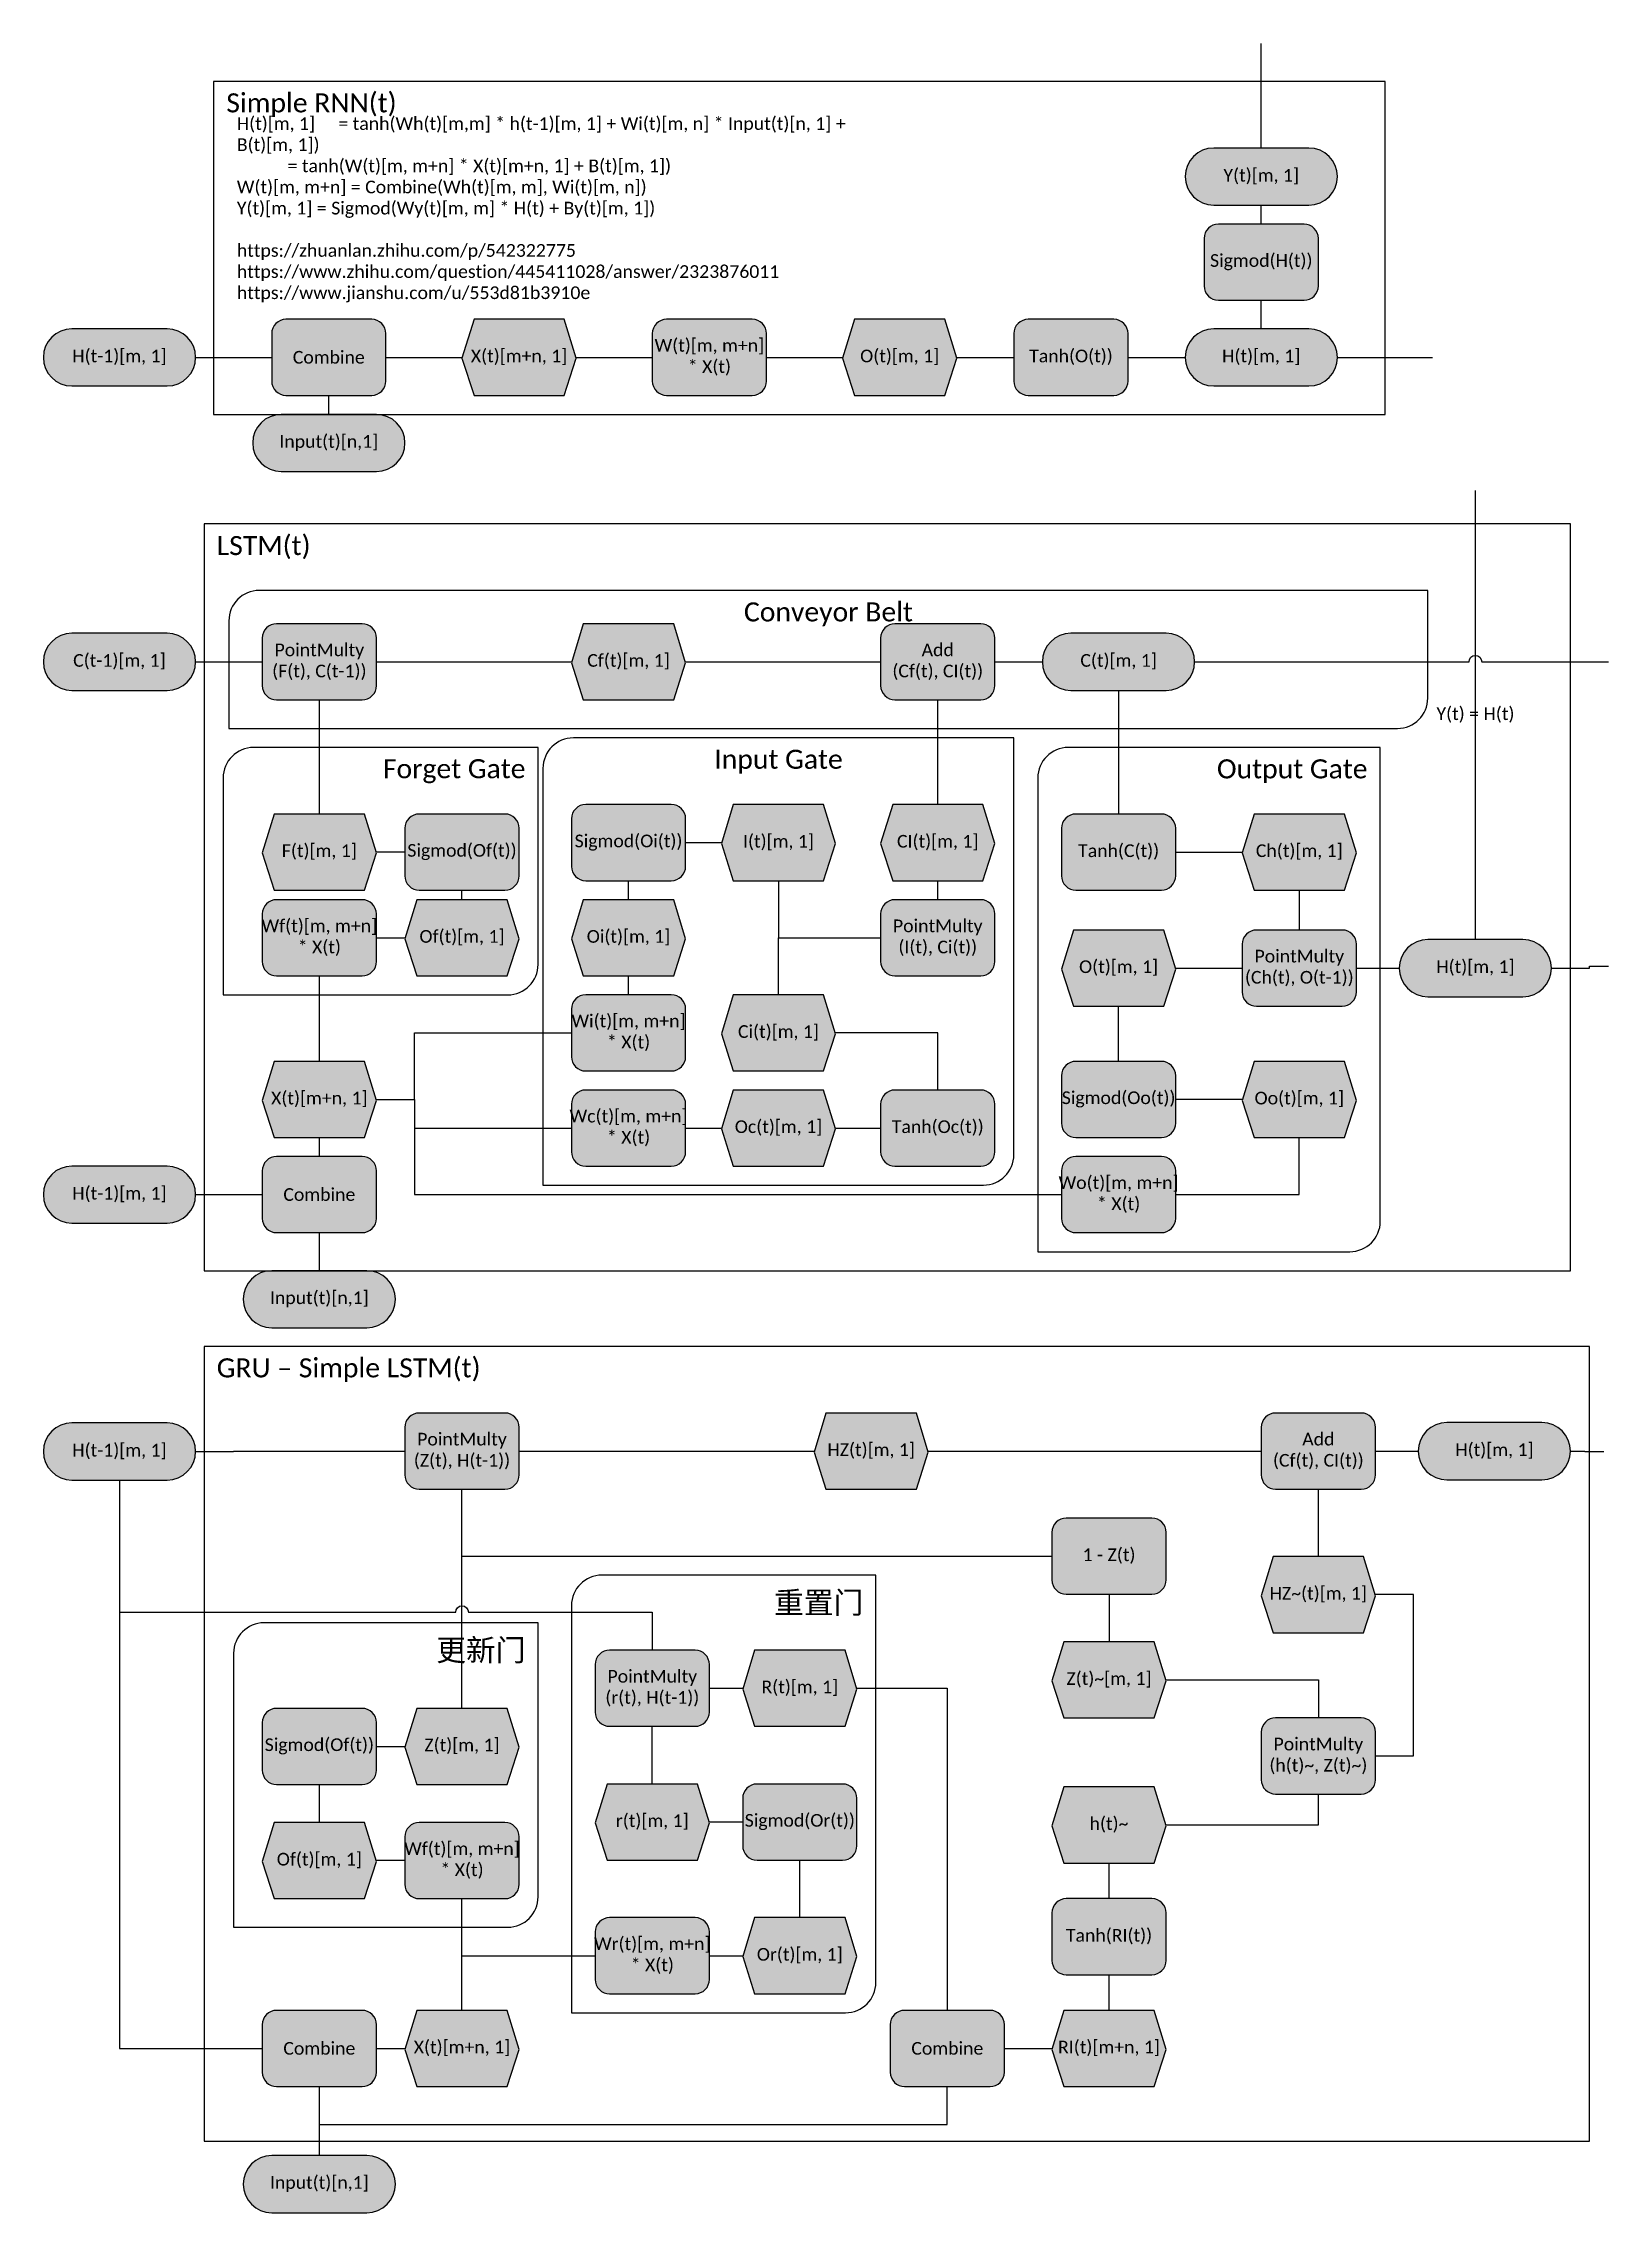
# Model space of a CAD drawing. Extents: x 0 to 10.3, y 0 to 14.3.
import ezdxf

# ---------------------------------------------------------------- set-up
doc = ezdxf.new("R2010")
doc.units = 0
doc.header["$MEASUREMENT"] = 0
doc.layers.get('0').update_dxf_attribs({"linetype": 'CONTINUOUS'})
for name, color, linetype in [('CONNECTOR', 7, 'CONTINUOUS'), ('CONTAINER', 7, 'CONTINUOUS'), ('FLOWCHART', 7, 'CONTINUOUS')]:
    doc.layers.add(name, color=color, linetype=linetype)
doc.styles.add('HORIZONTALGBCBIG', font='txt.shx', dxfattribs={"bigfont": 'gbcbig.shx'})
doc.styles.get("Standard").update_dxf_attribs({"font": 'txt.shx'})

msp = doc.modelspace()

# ---------------------------------------------------------------- hatches: boundary and pattern name
at = {"layer": 'FLOWCHART'}
for color, points in [(144, [(7.698, 13.198), (8.323, 13.198, 1), (8.323, 13.573), (7.698, 13.573, 1)]), (2, [(7.729, 12.573), (8.292, 12.573, 0.414214), (8.385, 12.667), (8.385, 12.979, 0.414214), (8.292, 13.073), (7.729, 13.073, 0.414214), (7.635, 12.979), (7.635, 12.667, 0.414214)]), (91, [(1.604, 11.948), (2.167, 11.948, 0.414214), (2.26, 12.042), (2.26, 12.354, 0.414214), (2.167, 12.448), (1.604, 12.448, 0.414214), (1.51, 12.354), (1.51, 12.042, 0.414214)]), (11, [(2.839, 11.948), (3.432, 11.948), (3.51, 12.192), (3.432, 12.448), (2.839, 12.448), (2.76, 12.192)]), (254, [(4.104, 11.948), (4.667, 11.948, 0.414214), (4.76, 12.042), (4.76, 12.354, 0.414214), (4.667, 12.448), (4.104, 12.448, 0.414214), (4.01, 12.354), (4.01, 12.042, 0.414214)]), (11, [(5.339, 11.948), (5.932, 11.948), (6.01, 12.192), (5.932, 12.448), (5.339, 12.448), (5.26, 12.192)]), (140, [(6.479, 11.948), (7.042, 11.948, 0.414214), (7.135, 12.042), (7.135, 12.354, 0.414214), (7.042, 12.448), (6.479, 12.448, 0.414214), (6.385, 12.354), (6.385, 12.042, 0.414214)]), (144, [(0.198, 12.01), (0.823, 12.01, 1), (0.823, 12.385), (0.198, 12.385, 1)]), (144, [(7.698, 12.01), (8.323, 12.01, 1), (8.323, 12.385), (7.698, 12.385, 1)]), (144, [(1.573, 11.448), (2.198, 11.448, 1), (2.198, 11.823), (1.573, 11.823, 1)]), (30, [(1.542, 9.948), (2.104, 9.948, 0.414214), (2.198, 10.042), (2.198, 10.354, 0.414214), (2.104, 10.448), (1.542, 10.448, 0.414214), (1.448, 10.354), (1.448, 10.042, 0.414214)]), (11, [(3.557, 9.948), (4.151, 9.948), (4.229, 10.192), (4.151, 10.448), (3.557, 10.448), (3.479, 10.192)]), (254, [(5.604, 9.948), (6.167, 9.948, 0.414214), (6.26, 10.042), (6.26, 10.354, 0.414214), (6.167, 10.448), (5.604, 10.448, 0.414214), (5.51, 10.354), (5.51, 10.042, 0.414214)]), (144, [(0.198, 10.01), (0.823, 10.01, 1), (0.823, 10.385), (0.198, 10.385, 1)]), (144, [(6.76, 10.01), (7.385, 10.01, 1), (7.385, 10.385), (6.76, 10.385, 1)]), (11, [(1.526, 8.698), (2.12, 8.698), (2.198, 8.942), (2.12, 9.198), (1.526, 9.198), (1.448, 8.942)]), (2, [(2.479, 8.698), (3.042, 8.698, 0.414214), (3.135, 8.792), (3.135, 9.104, 0.414214), (3.042, 9.198), (2.479, 9.198, 0.414214), (2.385, 9.104), (2.385, 8.792, 0.414214)]), (2, [(3.573, 8.76), (4.135, 8.76, 0.414214), (4.229, 8.854), (4.229, 9.167, 0.414214), (4.135, 9.26), (3.573, 9.26, 0.414214), (3.479, 9.167), (3.479, 8.854, 0.414214)]), (11, [(4.542, 8.76), (5.135, 8.76), (5.214, 9.004), (5.135, 9.26), (4.542, 9.26), (4.464, 9.004)]), (11, [(5.589, 8.76), (6.182, 8.76), (6.26, 9.004), (6.182, 9.26), (5.589, 9.26), (5.51, 9.004)]), (140, [(6.792, 8.698), (7.354, 8.698, 0.414214), (7.448, 8.792), (7.448, 9.104, 0.414214), (7.354, 9.198), (6.792, 9.198, 0.414214), (6.698, 9.104), (6.698, 8.792, 0.414214)]), (11, [(7.964, 8.698), (8.557, 8.698), (8.635, 8.942), (8.557, 9.198), (7.964, 9.198), (7.885, 8.942)]), (254, [(1.542, 8.135), (2.104, 8.135, 0.414214), (2.198, 8.229), (2.198, 8.542, 0.414214), (2.104, 8.635), (1.542, 8.635, 0.414214), (1.448, 8.542), (1.448, 8.229, 0.414214)]), (11, [(2.464, 8.135), (3.057, 8.135), (3.135, 8.379), (3.057, 8.635), (2.464, 8.635), (2.385, 8.379)]), (11, [(3.557, 8.135), (4.151, 8.135), (4.229, 8.379), (4.151, 8.635), (3.557, 8.635), (3.479, 8.379)]), (30, [(5.604, 8.135), (6.167, 8.135, 0.414214), (6.26, 8.229), (6.26, 8.542, 0.414214), (6.167, 8.635), (5.604, 8.635, 0.414214), (5.51, 8.542), (5.51, 8.229, 0.414214)]), (11, [(6.776, 7.936), (7.37, 7.936), (7.448, 8.179), (7.37, 8.436), (6.776, 8.436), (6.698, 8.179)]), (30, [(7.979, 7.936), (8.542, 7.936, 0.414214), (8.635, 8.029), (8.635, 8.342, 0.414214), (8.542, 8.436), (7.979, 8.436, 0.414214), (7.885, 8.342), (7.885, 8.029, 0.414214)]), (144, [(9.104, 7.998), (9.729, 7.998, 1), (9.729, 8.373), (9.104, 8.373, 1)]), (254, [(3.573, 7.51), (4.135, 7.51, 0.414214), (4.229, 7.604), (4.229, 7.917, 0.414214), (4.135, 8.01), (3.573, 8.01, 0.414214), (3.479, 7.917), (3.479, 7.604, 0.414214)]), (11, [(4.542, 7.51), (5.135, 7.51), (5.214, 7.754), (5.135, 8.01), (4.542, 8.01), (4.464, 7.754)]), (11, [(1.526, 7.073), (2.12, 7.073), (2.198, 7.317), (2.12, 7.573), (1.526, 7.573), (1.448, 7.317)]), (2, [(6.792, 7.073), (7.354, 7.073, 0.414214), (7.448, 7.167), (7.448, 7.479, 0.414214), (7.354, 7.573), (6.792, 7.573, 0.414214), (6.698, 7.479), (6.698, 7.167, 0.414214)]), (11, [(7.964, 7.073), (8.557, 7.073), (8.635, 7.317), (8.557, 7.573), (7.964, 7.573), (7.885, 7.317)]), (254, [(3.573, 6.885), (4.135, 6.885, 0.414214), (4.229, 6.979), (4.229, 7.292, 0.414214), (4.135, 7.385), (3.573, 7.385, 0.414214), (3.479, 7.292), (3.479, 6.979, 0.414214)]), (11, [(4.542, 6.885), (5.135, 6.885), (5.214, 7.129), (5.135, 7.385), (4.542, 7.385), (4.464, 7.129)]), (140, [(5.604, 6.885), (6.167, 6.885, 0.414214), (6.26, 6.979), (6.26, 7.292, 0.414214), (6.167, 7.385), (5.604, 7.385, 0.414214), (5.51, 7.292), (5.51, 6.979, 0.414214)]), (144, [(0.198, 6.51), (0.823, 6.51, 1), (0.823, 6.885), (0.198, 6.885, 1)]), (91, [(1.542, 6.448), (2.104, 6.448, 0.414214), (2.198, 6.542), (2.198, 6.854, 0.414214), (2.104, 6.948), (1.542, 6.948, 0.414214), (1.448, 6.854), (1.448, 6.542, 0.414214)]), (254, [(6.792, 6.448), (7.354, 6.448, 0.414214), (7.448, 6.542), (7.448, 6.854, 0.414214), (7.354, 6.948), (6.792, 6.948, 0.414214), (6.698, 6.854), (6.698, 6.542, 0.414214)]), (144, [(1.51, 5.823), (2.135, 5.823, 1), (2.135, 6.198), (1.51, 6.198, 1)]), (144, [(0.198, 4.823), (0.823, 4.823, 1), (0.823, 5.198), (0.198, 5.198, 1)]), (30, [(2.479, 4.763), (3.042, 4.763, 0.414214), (3.135, 4.857), (3.135, 5.169, 0.414214), (3.042, 5.263), (2.479, 5.263, 0.414214), (2.385, 5.169), (2.385, 4.857, 0.414214)]), (11, [(5.151, 4.763), (5.745, 4.763), (5.823, 5.007), (5.745, 5.263), (5.151, 5.263), (5.073, 5.007)]), (254, [(8.104, 4.763), (8.667, 4.763, 0.414214), (8.76, 4.857), (8.76, 5.169, 0.414214), (8.667, 5.263), (8.104, 5.263, 0.414214), (8.01, 5.169), (8.01, 4.857, 0.414214)]), (144, [(9.229, 4.825), (9.854, 4.825, 1), (9.854, 5.2), (9.229, 5.2, 1)]), (141, [(6.729, 4.073), (7.292, 4.073, 0.414214), (7.385, 4.167), (7.385, 4.479, 0.414214), (7.292, 4.573), (6.729, 4.573, 0.414214), (6.635, 4.479), (6.635, 4.167, 0.414214)]), (11, [(8.089, 3.82), (8.682, 3.82), (8.76, 4.063), (8.682, 4.32), (8.089, 4.32), (8.01, 4.063)]), (11, [(6.714, 3.26), (7.307, 3.26), (7.385, 3.504), (7.307, 3.76), (6.714, 3.76), (6.635, 3.504)]), (30, [(3.729, 3.205), (4.292, 3.205, 0.414214), (4.385, 3.298), (4.385, 3.611, 0.414214), (4.292, 3.705), (3.729, 3.705, 0.414214), (3.635, 3.611), (3.635, 3.298, 0.414214)]), (11, [(4.682, 3.205), (5.276, 3.205), (5.354, 3.448), (5.276, 3.705), (4.682, 3.705), (4.604, 3.448)]), (2, [(1.542, 2.823), (2.104, 2.823, 0.414214), (2.198, 2.917), (2.198, 3.229, 0.414214), (2.104, 3.323), (1.542, 3.323, 0.414214), (1.448, 3.229), (1.448, 2.917, 0.414214)]), (11, [(2.464, 2.823), (3.057, 2.823), (3.135, 3.067), (3.057, 3.323), (2.464, 3.323), (2.385, 3.067)]), (30, [(8.104, 2.76), (8.667, 2.76, 0.414214), (8.76, 2.854), (8.76, 3.167, 0.414214), (8.667, 3.26), (8.104, 3.26, 0.414214), (8.01, 3.167), (8.01, 2.854, 0.414214)]), (11, [(3.714, 2.326), (4.307, 2.326), (4.385, 2.57), (4.307, 2.826), (3.714, 2.826), (3.635, 2.57)]), (2, [(4.698, 2.326), (5.26, 2.326, 0.414214), (5.354, 2.42), (5.354, 2.732, 0.414214), (5.26, 2.826), (4.698, 2.826, 0.414214), (4.604, 2.732), (4.604, 2.42, 0.414214)]), (11, [(6.714, 2.307), (7.307, 2.307), (7.385, 2.551), (7.307, 2.807), (6.714, 2.807), (6.635, 2.551)]), (11, [(1.526, 2.073), (2.12, 2.073), (2.198, 2.317), (2.12, 2.573), (1.526, 2.573), (1.448, 2.317)]), (254, [(2.479, 2.073), (3.042, 2.073, 0.414214), (3.135, 2.167), (3.135, 2.479, 0.414214), (3.042, 2.573), (2.479, 2.573, 0.414214), (2.385, 2.479), (2.385, 2.167, 0.414214)]), (140, [(6.729, 1.573), (7.292, 1.573, 0.414214), (7.385, 1.667), (7.385, 1.979, 0.414214), (7.292, 2.073), (6.729, 2.073, 0.414214), (6.635, 1.979), (6.635, 1.667, 0.414214)]), (254, [(3.729, 1.448), (4.292, 1.448, 0.414214), (4.385, 1.542), (4.385, 1.854, 0.414214), (4.292, 1.948), (3.729, 1.948, 0.414214), (3.635, 1.854), (3.635, 1.542, 0.414214)]), (11, [(4.682, 1.448), (5.276, 1.448), (5.354, 1.692), (5.276, 1.948), (4.682, 1.948), (4.604, 1.692)]), (91, [(1.542, 0.839), (2.104, 0.839, 0.414214), (2.198, 0.932), (2.198, 1.245, 0.414214), (2.104, 1.339), (1.542, 1.339, 0.414214), (1.448, 1.245), (1.448, 0.932, 0.414214)]), (11, [(2.464, 0.839), (3.057, 0.839), (3.135, 1.082), (3.057, 1.339), (2.464, 1.339), (2.385, 1.082)]), (91, [(5.667, 0.839), (6.229, 0.839, 0.414214), (6.323, 0.932), (6.323, 1.245, 0.414214), (6.229, 1.339), (5.667, 1.339, 0.414214), (5.573, 1.245), (5.573, 0.932, 0.414214)]), (11, [(6.714, 0.839), (7.307, 0.839), (7.385, 1.082), (7.307, 1.339), (6.714, 1.339), (6.635, 1.082)]), (144, [(1.51, 0.01), (2.135, 0.01, 1), (2.135, 0.385), (1.51, 0.385, 1)])]:
    msp.add_hatch(color=color, dxfattribs=at).paths.add_polyline_path(points)

# ---------------------------------------------------------------- linework, layer by layer
at = {"layer": 'CONNECTOR', "linetype": 'CONTINUOUS'}
for p, q in [((8.01, 13.573), (8.01, 14.26)), ((8.01, 13.073), (8.01, 13.198)), ((8.01, 12.385), (8.01, 12.573)), ((1.01, 12.198), (1.51, 12.198)), ((2.26, 12.198), (2.76, 12.198)), ((3.51, 12.198), (4.01, 12.198)), ((4.76, 12.198), (5.26, 12.198)), ((6.01, 12.198), (6.385, 12.198)), ((7.135, 12.198), (7.51, 12.198)), ((8.51, 12.198), (9.135, 12.198)), ((1.885, 11.823), (1.885, 11.948)), ((9.417, 8.373), (9.417, 11.323)), ((1.01, 10.198), (1.448, 10.198)), ((2.198, 10.198), (3.479, 10.198)), ((4.229, 10.198), (5.51, 10.198)), ((6.26, 10.198), (6.573, 10.198)), ((7.073, 10.01), (7.073, 9.198)), ((1.823, 9.198), (1.823, 9.948)), ((5.885, 9.26), (5.885, 9.948)), ((4.229, 9.01), (4.464, 9.01)), ((2.385, 8.948), (2.198, 8.948)), ((7.448, 8.948), (7.885, 8.948)), ((2.76, 8.635), (2.76, 8.698)), ((3.854, 8.635), (3.854, 8.76)), ((5.885, 8.635), (5.885, 8.76)), ((8.26, 8.698), (8.26, 8.436)), ((2.198, 8.385), (2.385, 8.385)), ((1.823, 7.573), (1.823, 8.135)), ((3.854, 8.01), (3.854, 8.135)), ((7.448, 8.186), (7.885, 8.186)), ((8.635, 8.186), (8.917, 8.186)), ((7.073, 7.573), (7.073, 7.936)), ((7.885, 7.323), (7.448, 7.323)), ((4.229, 7.135), (4.464, 7.135)), ((5.214, 7.135), (5.51, 7.135)), ((1.823, 6.948), (1.823, 7.073)), ((1.01, 6.698), (1.448, 6.698)), ((1.823, 6.198), (1.823, 6.448)), ((3.135, 5.013), (5.073, 5.013)), ((5.823, 5.013), (8.01, 5.013)), ((8.76, 5.013), (9.042, 5.013)), ((2.76, 3.323), (2.76, 4.763)), ((8.385, 4.32), (8.385, 4.763)), ((7.01, 4.073), (7.01, 3.76)), ((4.385, 3.455), (4.604, 3.455)), ((4.01, 2.826), (4.01, 3.205)), ((2.198, 3.073), (2.385, 3.073)), ((1.823, 2.573), (1.823, 2.823)), ((4.604, 2.576), (4.385, 2.576)), ((2.385, 2.323), (2.198, 2.323)), ((4.979, 1.948), (4.979, 2.326)), ((7.01, 2.073), (7.01, 2.307)), ((2.76, 1.339), (2.76, 2.073)), ((4.385, 1.698), (4.604, 1.698)), ((7.01, 1.339), (7.01, 1.573)), ((2.198, 1.089), (2.385, 1.089)), ((6.323, 1.089), (6.635, 1.089)), ((1.823, 0.385), (1.823, 0.839))]:
    msp.add_line(p, q, dxfattribs=at)
for points in [[(7.573, 10.198), (9.375, 10.198, -1), (9.458, 10.198), (10.292, 10.198)], [(0.51, 4.823), (0.51, 3.955), (2.719, 3.955, -1), (2.802, 3.955), (4.01, 3.955), (4.01, 3.705)]]:
    msp.add_lwpolyline(points, format="xyb", dxfattribs=at)
for points in [[(4.839, 8.76), (4.839, 8.385), (5.51, 8.385)], [(4.839, 8.01), (4.839, 8.385), (5.51, 8.385)], [(9.917, 8.186), (10.167, 8.186), (10.167, 8.198), (10.292, 8.198)], [(2.198, 7.323), (2.448, 7.323), (2.448, 7.76), (3.479, 7.76)], [(5.885, 7.385), (5.885, 7.76), (5.214, 7.76)], [(2.198, 7.323), (2.448, 7.323), (2.448, 7.135), (3.479, 7.135)], [(2.198, 7.323), (2.448, 7.323), (2.448, 6.698), (6.698, 6.698)], [(7.448, 6.698), (8.26, 6.698), (8.26, 7.073)], [(1.01, 5.01), (1.26, 5.01), (1.26, 5.013), (2.385, 5.013)], [(10.042, 5.013), (10.135, 5.013), (10.135, 5.01), (10.26, 5.01)], [(0.51, 4.823), (0.51, 1.089), (1.448, 1.089)], [(2.76, 3.323), (2.76, 4.323), (6.635, 4.323)], [(8.76, 3.01), (9.01, 3.01), (9.01, 4.07), (8.76, 4.07)], [(5.354, 3.455), (5.948, 3.455), (5.948, 1.339)], [(7.385, 3.51), (8.385, 3.51), (8.385, 3.26)], [(7.385, 2.557), (8.385, 2.557), (8.385, 2.76)], [(2.76, 1.339), (2.76, 1.698), (3.635, 1.698)], [(1.823, 0.385), (1.823, 0.589), (5.948, 0.589), (5.948, 0.839)]]:
    msp.add_lwpolyline(points, dxfattribs=at)
at = {"layer": 'CONTAINER', "linetype": 'CONTINUOUS'}
for points in [[(1.128, 11.823), (4.976, 11.823), (8.823, 11.823), (8.823, 14.01), (4.976, 14.01), (1.128, 14.01)], [(1.066, 6.198), (5.554, 6.198), (10.042, 6.198), (10.042, 11.104), (5.554, 11.104), (1.066, 11.104)], [(1.066, 0.479), (5.616, 0.479), (10.167, 0.479), (10.167, 5.7), (5.616, 5.7), (1.066, 5.7)]]:
    msp.add_lwpolyline(points, close=True, dxfattribs=at)
for points in [[(1.229, 9.76), (8.904, 9.76, 0.4142), (9.104, 9.96), (9.104, 10.667), (1.429, 10.667, 0.4142), (1.229, 10.467)], [(3.292, 6.76), (6.185, 6.76, 0.4142), (6.385, 6.96), (6.385, 9.698), (3.492, 9.698, 0.4142), (3.292, 9.498)], [(1.191, 8.01), (3.06, 8.01, 0.4142), (3.26, 8.21), (3.26, 9.635), (1.391, 9.635, 0.4142), (1.191, 9.435)], [(6.542, 6.323), (8.592, 6.323, 0.4142), (8.792, 6.523), (8.792, 9.635), (6.742, 9.635, 0.4142), (6.542, 9.435)], [(3.479, 1.323), (5.279, 1.323, 0.4142), (5.479, 1.523), (5.479, 4.198), (3.679, 4.198, 0.4142), (3.479, 3.998)], [(1.26, 1.885), (3.06, 1.885, 0.4142), (3.26, 2.085), (3.26, 3.885), (1.46, 3.885, 0.4142), (1.26, 3.685)]]:
    msp.add_lwpolyline(points, format="xyb", close=True, dxfattribs=at)
at = {"layer": 'FLOWCHART', "linetype": 'CONTINUOUS'}
for points in [[(7.698, 13.198), (8.323, 13.198, 1), (8.323, 13.573), (7.698, 13.573, 1)], [(7.729, 12.573), (8.292, 12.573, 0.414214), (8.385, 12.667), (8.385, 12.979, 0.414214), (8.292, 13.073), (7.729, 13.073, 0.414214), (7.635, 12.979), (7.635, 12.667, 0.414214)], [(1.604, 11.948), (2.167, 11.948, 0.414214), (2.26, 12.042), (2.26, 12.354, 0.414214), (2.167, 12.448), (1.604, 12.448, 0.414214), (1.51, 12.354), (1.51, 12.042, 0.414214)], [(4.104, 11.948), (4.667, 11.948, 0.414214), (4.76, 12.042), (4.76, 12.354, 0.414214), (4.667, 12.448), (4.104, 12.448, 0.414214), (4.01, 12.354), (4.01, 12.042, 0.414214)], [(6.479, 11.948), (7.042, 11.948, 0.414214), (7.135, 12.042), (7.135, 12.354, 0.414214), (7.042, 12.448), (6.479, 12.448, 0.414214), (6.385, 12.354), (6.385, 12.042, 0.414214)], [(0.198, 12.01), (0.823, 12.01, 1), (0.823, 12.385), (0.198, 12.385, 1)], [(7.698, 12.01), (8.323, 12.01, 1), (8.323, 12.385), (7.698, 12.385, 1)], [(1.573, 11.448), (2.198, 11.448, 1), (2.198, 11.823), (1.573, 11.823, 1)], [(1.542, 9.948), (2.104, 9.948, 0.414214), (2.198, 10.042), (2.198, 10.354, 0.414214), (2.104, 10.448), (1.542, 10.448, 0.414214), (1.448, 10.354), (1.448, 10.042, 0.414214)], [(5.604, 9.948), (6.167, 9.948, 0.414214), (6.26, 10.042), (6.26, 10.354, 0.414214), (6.167, 10.448), (5.604, 10.448, 0.414214), (5.51, 10.354), (5.51, 10.042, 0.414214)], [(0.198, 10.01), (0.823, 10.01, 1), (0.823, 10.385), (0.198, 10.385, 1)], [(6.76, 10.01), (7.385, 10.01, 1), (7.385, 10.385), (6.76, 10.385, 1)], [(2.479, 8.698), (3.042, 8.698, 0.414214), (3.135, 8.792), (3.135, 9.104, 0.414214), (3.042, 9.198), (2.479, 9.198, 0.414214), (2.385, 9.104), (2.385, 8.792, 0.414214)], [(3.573, 8.76), (4.135, 8.76, 0.414214), (4.229, 8.854), (4.229, 9.167, 0.414214), (4.135, 9.26), (3.573, 9.26, 0.414214), (3.479, 9.167), (3.479, 8.854, 0.414214)], [(6.792, 8.698), (7.354, 8.698, 0.414214), (7.448, 8.792), (7.448, 9.104, 0.414214), (7.354, 9.198), (6.792, 9.198, 0.414214), (6.698, 9.104), (6.698, 8.792, 0.414214)], [(1.542, 8.135), (2.104, 8.135, 0.414214), (2.198, 8.229), (2.198, 8.542, 0.414214), (2.104, 8.635), (1.542, 8.635, 0.414214), (1.448, 8.542), (1.448, 8.229, 0.414214)], [(5.604, 8.135), (6.167, 8.135, 0.414214), (6.26, 8.229), (6.26, 8.542, 0.414214), (6.167, 8.635), (5.604, 8.635, 0.414214), (5.51, 8.542), (5.51, 8.229, 0.414214)], [(7.979, 7.936), (8.542, 7.936, 0.414214), (8.635, 8.029), (8.635, 8.342, 0.414214), (8.542, 8.436), (7.979, 8.436, 0.414214), (7.885, 8.342), (7.885, 8.029, 0.414214)], [(9.104, 7.998), (9.729, 7.998, 1), (9.729, 8.373), (9.104, 8.373, 1)], [(3.573, 7.51), (4.135, 7.51, 0.414214), (4.229, 7.604), (4.229, 7.917, 0.414214), (4.135, 8.01), (3.573, 8.01, 0.414214), (3.479, 7.917), (3.479, 7.604, 0.414214)], [(6.792, 7.073), (7.354, 7.073, 0.414214), (7.448, 7.167), (7.448, 7.479, 0.414214), (7.354, 7.573), (6.792, 7.573, 0.414214), (6.698, 7.479), (6.698, 7.167, 0.414214)], [(3.573, 6.885), (4.135, 6.885, 0.414214), (4.229, 6.979), (4.229, 7.292, 0.414214), (4.135, 7.385), (3.573, 7.385, 0.414214), (3.479, 7.292), (3.479, 6.979, 0.414214)], [(5.604, 6.885), (6.167, 6.885, 0.414214), (6.26, 6.979), (6.26, 7.292, 0.414214), (6.167, 7.385), (5.604, 7.385, 0.414214), (5.51, 7.292), (5.51, 6.979, 0.414214)], [(0.198, 6.51), (0.823, 6.51, 1), (0.823, 6.885), (0.198, 6.885, 1)], [(1.542, 6.448), (2.104, 6.448, 0.414214), (2.198, 6.542), (2.198, 6.854, 0.414214), (2.104, 6.948), (1.542, 6.948, 0.414214), (1.448, 6.854), (1.448, 6.542, 0.414214)], [(6.792, 6.448), (7.354, 6.448, 0.414214), (7.448, 6.542), (7.448, 6.854, 0.414214), (7.354, 6.948), (6.792, 6.948, 0.414214), (6.698, 6.854), (6.698, 6.542, 0.414214)], [(1.51, 5.823), (2.135, 5.823, 1), (2.135, 6.198), (1.51, 6.198, 1)], [(0.198, 4.823), (0.823, 4.823, 1), (0.823, 5.198), (0.198, 5.198, 1)], [(2.479, 4.763), (3.042, 4.763, 0.414214), (3.135, 4.857), (3.135, 5.169, 0.414214), (3.042, 5.263), (2.479, 5.263, 0.414214), (2.385, 5.169), (2.385, 4.857, 0.414214)], [(8.104, 4.763), (8.667, 4.763, 0.414214), (8.76, 4.857), (8.76, 5.169, 0.414214), (8.667, 5.263), (8.104, 5.263, 0.414214), (8.01, 5.169), (8.01, 4.857, 0.414214)], [(9.229, 4.825), (9.854, 4.825, 1), (9.854, 5.2), (9.229, 5.2, 1)], [(6.729, 4.073), (7.292, 4.073, 0.414214), (7.385, 4.167), (7.385, 4.479, 0.414214), (7.292, 4.573), (6.729, 4.573, 0.414214), (6.635, 4.479), (6.635, 4.167, 0.414214)], [(3.729, 3.205), (4.292, 3.205, 0.414214), (4.385, 3.298), (4.385, 3.611, 0.414214), (4.292, 3.705), (3.729, 3.705, 0.414214), (3.635, 3.611), (3.635, 3.298, 0.414214)], [(1.542, 2.823), (2.104, 2.823, 0.414214), (2.198, 2.917), (2.198, 3.229, 0.414214), (2.104, 3.323), (1.542, 3.323, 0.414214), (1.448, 3.229), (1.448, 2.917, 0.414214)], [(8.104, 2.76), (8.667, 2.76, 0.414214), (8.76, 2.854), (8.76, 3.167, 0.414214), (8.667, 3.26), (8.104, 3.26, 0.414214), (8.01, 3.167), (8.01, 2.854, 0.414214)], [(4.698, 2.326), (5.26, 2.326, 0.414214), (5.354, 2.42), (5.354, 2.732, 0.414214), (5.26, 2.826), (4.698, 2.826, 0.414214), (4.604, 2.732), (4.604, 2.42, 0.414214)], [(2.479, 2.073), (3.042, 2.073, 0.414214), (3.135, 2.167), (3.135, 2.479, 0.414214), (3.042, 2.573), (2.479, 2.573, 0.414214), (2.385, 2.479), (2.385, 2.167, 0.414214)], [(6.729, 1.573), (7.292, 1.573, 0.414214), (7.385, 1.667), (7.385, 1.979, 0.414214), (7.292, 2.073), (6.729, 2.073, 0.414214), (6.635, 1.979), (6.635, 1.667, 0.414214)], [(3.729, 1.448), (4.292, 1.448, 0.414214), (4.385, 1.542), (4.385, 1.854, 0.414214), (4.292, 1.948), (3.729, 1.948, 0.414214), (3.635, 1.854), (3.635, 1.542, 0.414214)], [(1.542, 0.839), (2.104, 0.839, 0.414214), (2.198, 0.932), (2.198, 1.245, 0.414214), (2.104, 1.339), (1.542, 1.339, 0.414214), (1.448, 1.245), (1.448, 0.932, 0.414214)], [(5.667, 0.839), (6.229, 0.839, 0.414214), (6.323, 0.932), (6.323, 1.245, 0.414214), (6.229, 1.339), (5.667, 1.339, 0.414214), (5.573, 1.245), (5.573, 0.932, 0.414214)], [(1.51, 0.01), (2.135, 0.01, 1), (2.135, 0.385), (1.51, 0.385, 1)]]:
    msp.add_lwpolyline(points, format="xyb", close=True, dxfattribs=at)
for points in [[(2.839, 11.948), (3.432, 11.948), (3.51, 12.192), (3.432, 12.448), (2.839, 12.448), (2.76, 12.192)], [(5.339, 11.948), (5.932, 11.948), (6.01, 12.192), (5.932, 12.448), (5.339, 12.448), (5.26, 12.192)], [(3.557, 9.948), (4.151, 9.948), (4.229, 10.192), (4.151, 10.448), (3.557, 10.448), (3.479, 10.192)], [(1.526, 8.698), (2.12, 8.698), (2.198, 8.942), (2.12, 9.198), (1.526, 9.198), (1.448, 8.942)], [(4.542, 8.76), (5.135, 8.76), (5.214, 9.004), (5.135, 9.26), (4.542, 9.26), (4.464, 9.004)], [(5.589, 8.76), (6.182, 8.76), (6.26, 9.004), (6.182, 9.26), (5.589, 9.26), (5.51, 9.004)], [(7.964, 8.698), (8.557, 8.698), (8.635, 8.942), (8.557, 9.198), (7.964, 9.198), (7.885, 8.942)], [(2.464, 8.135), (3.057, 8.135), (3.135, 8.379), (3.057, 8.635), (2.464, 8.635), (2.385, 8.379)], [(3.557, 8.135), (4.151, 8.135), (4.229, 8.379), (4.151, 8.635), (3.557, 8.635), (3.479, 8.379)], [(6.776, 7.936), (7.37, 7.936), (7.448, 8.179), (7.37, 8.436), (6.776, 8.436), (6.698, 8.179)], [(4.542, 7.51), (5.135, 7.51), (5.214, 7.754), (5.135, 8.01), (4.542, 8.01), (4.464, 7.754)], [(1.526, 7.073), (2.12, 7.073), (2.198, 7.317), (2.12, 7.573), (1.526, 7.573), (1.448, 7.317)], [(7.964, 7.073), (8.557, 7.073), (8.635, 7.317), (8.557, 7.573), (7.964, 7.573), (7.885, 7.317)], [(4.542, 6.885), (5.135, 6.885), (5.214, 7.129), (5.135, 7.385), (4.542, 7.385), (4.464, 7.129)], [(5.151, 4.763), (5.745, 4.763), (5.823, 5.007), (5.745, 5.263), (5.151, 5.263), (5.073, 5.007)], [(8.089, 3.82), (8.682, 3.82), (8.76, 4.063), (8.682, 4.32), (8.089, 4.32), (8.01, 4.063)], [(6.714, 3.26), (7.307, 3.26), (7.385, 3.504), (7.307, 3.76), (6.714, 3.76), (6.635, 3.504)], [(4.682, 3.205), (5.276, 3.205), (5.354, 3.448), (5.276, 3.705), (4.682, 3.705), (4.604, 3.448)], [(2.464, 2.823), (3.057, 2.823), (3.135, 3.067), (3.057, 3.323), (2.464, 3.323), (2.385, 3.067)], [(3.714, 2.326), (4.307, 2.326), (4.385, 2.57), (4.307, 2.826), (3.714, 2.826), (3.635, 2.57)], [(6.714, 2.307), (7.307, 2.307), (7.385, 2.551), (7.307, 2.807), (6.714, 2.807), (6.635, 2.551)], [(1.526, 2.073), (2.12, 2.073), (2.198, 2.317), (2.12, 2.573), (1.526, 2.573), (1.448, 2.317)], [(4.682, 1.448), (5.276, 1.448), (5.354, 1.692), (5.276, 1.948), (4.682, 1.948), (4.604, 1.692)], [(2.464, 0.839), (3.057, 0.839), (3.135, 1.082), (3.057, 1.339), (2.464, 1.339), (2.385, 1.082)], [(6.714, 0.839), (7.307, 0.839), (7.385, 1.082), (7.307, 1.339), (6.714, 1.339), (6.635, 1.082)]]:
    msp.add_lwpolyline(points, close=True, dxfattribs=at)

# ---------------------------------------------------------------- texts
at = {"insert": (1.281, 13.167), "char_height": 0.083333, "width": 4.19444, "attachment_point": 4, "style": 'HORIZONTALGBCBIG'}
msp.add_mtext('\\C144;\\fCalibri|b0|i0|;\\H0.083333015441895;H(t)[m, 1]^I= tanh(Wh(t)[m,m] * h(t-1)[m, 1] + Wi(t)[m, n] * Input(t)[n, 1] + B(t)[m, 1])\\P^I= tanh(W(t)[m, m+n] * X(t)[m+n, 1] + B(t)[m, 1])\\PW(t)[m, m+n] = Combine(Wh(t)[m, m], Wi(t)[m, n])\\PY(t)[m, 1] = Sigmod(Wy(t)[m, m] * H(t) + By(t)[m, 1])\\P\\Phttps://zhuanlan.zhihu.com/p/542322775\\Phttps://www.zhihu.com/question/445411028/answer/2323876011\\Phttps://www.jianshu.com/u/553d81b3910e\\P', dxfattribs=at)
at = {"layer": 'CONNECTOR', "insert": (9.417, 9.848), "char_height": 0.08333, "width": 0.57443, "attachment_point": 5}
msp.add_mtext('\\C144;\\fCalibri|b0|i0|;\\H0.083333015441895;Y(t) = H(t)', dxfattribs=at)
at = {"layer": 'CONTAINER', "style": 'HORIZONTALGBCBIG'}
for s, insert, char_height, width, attachment_point in [('\\C136;\\fCalibri|b0|i0|;\\H0.12500095367432;Simple RNN(t)', (1.212, 13.854), 0.125, 7.69444, 4), ('\\C136;\\fCalibri|b0|i0|;\\H0.12500095367432;LSTM(t)', (1.149, 10.948), 0.125, 8.97569, 4), ('\\C136;\\fCalibri|b0|i0|;\\H0.12500095367432;GRU – Simple LSTM(t)', (1.149, 5.544), 0.125, 9.10069, 4), ('\\C136;\\fSimSun|b0|i0|;\\H0.14323025941849;\\M+5D6D8\\M+5D6C3\\M+5C3C5', (5.396, 4.01), 0.14323, 2, 6), ('\\C136;\\fSimSun|b0|i0|;\\H0.14323025941849;\\M+5B8FC\\M+5D0C2\\M+5C3C5', (3.177, 3.698), 0.14323, 2, 6)]:
    msp.add_mtext(s, dxfattribs=dict(at, insert=insert, char_height=char_height, width=width, attachment_point=attachment_point))
at = {"layer": 'CONTAINER', "char_height": 0.125}
for s, insert, width, attachment_point in [('\\C136;\\fCalibri|b0|i0|;\\H0.12500095367432;Conveyor Belt', (5.167, 10.51), 7.875, 5), ('\\C136;\\fCalibri|b0|i0|;\\H0.12500095367432;Forget Gate', (3.177, 9.479), 2.06944, 6), ('\\C136;\\fCalibri|b0|i0|;\\H0.12500095367432;Input Gate', (4.839, 9.542), 3.09375, 5), ('\\C136;\\fCalibri|b0|i0|;\\H0.12500095367432;Output Gate', (8.708, 9.479), 2.25, 6)]:
    msp.add_mtext(s, dxfattribs=dict(at, insert=insert, width=width, attachment_point=attachment_point))
at = {"layer": 'FLOWCHART', "char_height": 0.08333, "attachment_point": 5, "style": 'HORIZONTALGBCBIG'}
for s, insert, width in [('\\C7;\\fCalibri|b0|i0|;\\H0.083333015441895;Y(t)[m, 1]', (8.01, 13.385), 1), ('\\C7;\\fCalibri|b0|i0|;\\H0.083333015441895;Sigmod(H(t))', (8.01, 12.823), 0.75), ('\\C7;\\fCalibri|b0|i0|;\\H0.083333015441895;Tanh(O(t))', (6.76, 12.198), 0.75), ('\\C7;\\fCalibri|b0|i0|;\\H0.083333015441895;PointMulty\\P(F(t), C(t-1))', (1.823, 10.198), 0.75), ('\\C7;\\fCalibri|b0|i0|;\\H0.083333015441895;Add\\P(Cf(t), CI(t))', (5.885, 10.198), 0.75), ('\\C7;\\fCalibri|b0|i0|;\\H0.083333015441895;Sigmod(Of(t))', (2.76, 8.948), 0.75), ('\\C7;\\fCalibri|b0|i0|;\\H0.083333015441895;Sigmod(Oi(t))', (3.854, 9.01), 0.75), ('\\C7;\\fCalibri|b0|i0|;\\H0.083333015441895;Tanh(C(t))', (7.073, 8.948), 0.75), ('\\C7;\\fCalibri|b0|i0|;\\H0.083333015441895;PointMulty\\P(I(t), Ci(t))', (5.885, 8.385), 0.75), ('\\C7;\\fCalibri|b0|i0|;\\H0.083333015441895;PointMulty\\P(Ch(t), O(t-1))', (8.26, 8.186), 0.75), ('\\C7;\\fCalibri|b0|i0|;\\H0.083333015441895;Sigmod(Oo(t))', (7.073, 7.323), 0.75), ('\\C7;\\fCalibri|b0|i0|;\\H0.083333015441895;Tanh(Oc(t))', (5.885, 7.135), 0.75), ('\\C7;\\fCalibri|b0|i0|;\\H0.083333015441895;PointMulty\\P(Z(t), H(t-1))', (2.76, 5.013), 0.75), ('\\C7;\\fCalibri|b0|i0|;\\H0.083333015441895;Add\\P(Cf(t), CI(t))', (8.385, 5.013), 0.75), ('\\C7;\\fCalibri|b0|i0|;\\H0.083333015441895;HZ(t)[m, 1]', (5.448, 5.013), 0.75), ('\\C7;\\fCalibri|b0|i0|;\\H0.083333015441895;1 - Z(t)', (7.01, 4.323), 0.75), ('\\C7;\\fCalibri|b0|i0|;\\H0.083333015441895;HZ~(t)[m, 1]', (8.385, 4.07), 0.75), ('\\C7;\\fCalibri|b0|i0|;\\H0.083333015441895;PointMulty\\P(r(t), H(t-1))', (4.01, 3.455), 0.75), ('\\C7;\\fCalibri|b0|i0|;\\H0.083333015441895;Z(t)~[m, 1]', (7.01, 3.51), 0.75), ('\\C7;\\fCalibri|b0|i0|;\\H0.083333015441895;Sigmod(Of(t))', (1.823, 3.073), 0.75), ('\\C7;\\fCalibri|b0|i0|;\\H0.083333015441895;PointMulty\\P(h(t)~, Z(t)~)', (8.385, 3.01), 0.75), ('\\C7;\\fCalibri|b0|i0|;\\H0.083333015441895;Sigmod(Or(t))', (4.979, 2.576), 0.75), ('\\C7;\\fCalibri|b0|i0|;\\H0.083333015441895;Tanh(RI(t))', (7.01, 1.823), 0.75)]:
    msp.add_mtext(s, dxfattribs=dict(at, insert=insert, width=width))
at = {"layer": 'FLOWCHART', "char_height": 0.08333, "attachment_point": 5}
for s, insert, width in [('\\C7;\\fCalibri|b0|i0|;\\H0.083333015441895;H(t-1)[m, 1]', (0.51, 12.198), 1), ('\\C7;\\fCalibri|b0|i0|;\\H0.083333015441895;X(t)[m+n, 1]', (3.135, 12.198), 0.75), ('\\C7;\\fCalibri|b0|i0|;\\H0.083333015441895;W(t)[m, m+n] \\P* X(t)', (4.385, 12.198), 0.75), ('\\C7;\\fCalibri|b0|i0|;\\H0.083333015441895;O(t)[m, 1]', (5.635, 12.198), 0.75), ('\\C7;\\fCalibri|b0|i0|;\\H0.083333015441895;H(t)[m, 1]', (8.01, 12.198), 1), ('\\C7;\\fCalibri|b0|i0|;\\H0.083333015441895;Combine', (1.885, 12.198), 0.75), ('\\C7;\\fCalibri|b0|i0|;\\H0.083333015441895;Input(t)[n,1]', (1.885, 11.635), 1), ('\\C7;\\fCalibri|b0|i0|;\\H0.083333015441895;C(t-1)[m, 1]', (0.51, 10.198), 1), ('\\C7;\\fCalibri|b0|i0|;\\H0.083333015441895;Cf(t)[m, 1]', (3.854, 10.198), 0.75), ('\\C7;\\fCalibri|b0|i0|;\\H0.083333015441895;C(t)[m, 1]', (7.073, 10.198), 1), ('\\C7;\\fCalibri|b0|i0|;\\H0.083333015441895;F(t)[m, 1]', (1.823, 8.948), 0.75), ('\\C7;\\fCalibri|b0|i0|;\\H0.083333015441895;I(t)[m, 1]', (4.839, 9.01), 0.75), ('\\C7;\\fCalibri|b0|i0|;\\H0.083333015441895;CI(t)[m, 1]', (5.885, 9.01), 0.75), ('\\C7;\\fCalibri|b0|i0|;\\H0.083333015441895;Ch(t)[m, 1]', (8.26, 8.948), 0.75), ('\\C7;\\fCalibri|b0|i0|;\\H0.083333015441895;Wf(t)[m, m+n] \\P* X(t)', (1.823, 8.385), 0.75), ('\\C7;\\fCalibri|b0|i0|;\\H0.083333015441895;Of(t)[m, 1]', (2.76, 8.385), 0.75), ('\\C7;\\fCalibri|b0|i0|;\\H0.083333015441895;Oi(t)[m, 1]', (3.854, 8.385), 0.75), ('\\C7;\\fCalibri|b0|i0|;\\H0.083333015441895;O(t)[m, 1]', (7.073, 8.186), 0.75), ('\\C7;\\fCalibri|b0|i0|;\\H0.083333015441895;H(t)[m, 1]', (9.417, 8.186), 1), ('\\C7;\\fCalibri|b0|i0|;\\H0.083333015441895;Wi(t)[m, m+n] \\P* X(t)', (3.854, 7.76), 0.75), ('\\C7;\\fCalibri|b0|i0|;\\H0.083333015441895;Ci(t)[m, 1]', (4.839, 7.76), 0.75), ('\\C7;\\fCalibri|b0|i0|;\\H0.083333015441895;X(t)[m+n, 1]', (1.823, 7.323), 0.75), ('\\C7;\\fCalibri|b0|i0|;\\H0.083333015441895;Oo(t)[m, 1]', (8.26, 7.323), 0.75), ('\\C7;\\fCalibri|b0|i0|;\\H0.083333015441895;Wc(t)[m, m+n] \\P* X(t)', (3.854, 7.135), 0.75), ('\\C7;\\fCalibri|b0|i0|;\\H0.083333015441895;Oc(t)[m, 1]', (4.839, 7.135), 0.75), ('\\C7;\\fCalibri|b0|i0|;\\H0.083333015441895;H(t-1)[m, 1]', (0.51, 6.698), 1), ('\\C7;\\fCalibri|b0|i0|;\\H0.083333015441895;Combine', (1.823, 6.698), 0.75), ('\\C7;\\fCalibri|b0|i0|;\\H0.083333015441895;Wo(t)[m, m+n] \\P* X(t)', (7.073, 6.698), 0.75), ('\\C7;\\fCalibri|b0|i0|;\\H0.083333015441895;Input(t)[n,1]', (1.823, 6.01), 1), ('\\C7;\\fCalibri|b0|i0|;\\H0.083333015441895;H(t-1)[m, 1]', (0.51, 5.01), 1), ('\\C7;\\fCalibri|b0|i0|;\\H0.083333015441895;H(t)[m, 1]', (9.542, 5.013), 1), ('\\C7;\\fCalibri|b0|i0|;\\H0.083333015441895;R(t)[m, 1]', (4.979, 3.455), 0.75), ('\\C7;\\fCalibri|b0|i0|;\\H0.083333015441895;Z(t)[m, 1]', (2.76, 3.073), 0.75), ('\\C7;\\fCalibri|b0|i0|;\\H0.083333015441895;r(t)[m, 1]', (4.01, 2.576), 0.75), ('\\C7;\\fCalibri|b0|i0|;\\H0.083333015441895;h(t)~', (7.01, 2.557), 0.75), ('\\C7;\\fCalibri|b0|i0|;\\H0.083333015441895;Wf(t)[m, m+n] \\P* X(t)', (2.76, 2.323), 0.75), ('\\C7;\\fCalibri|b0|i0|;\\H0.083333015441895;Of(t)[m, 1]', (1.823, 2.323), 0.75), ('\\C7;\\fCalibri|b0|i0|;\\H0.083333015441895;Wr(t)[m, m+n] \\P* X(t)', (4.01, 1.698), 0.75), ('\\C7;\\fCalibri|b0|i0|;\\H0.083333015441895;Or(t)[m, 1]', (4.979, 1.698), 0.75), ('\\C7;\\fCalibri|b0|i0|;\\H0.083333015441895;X(t)[m+n, 1]', (2.76, 1.089), 0.75), ('\\C7;\\fCalibri|b0|i0|;\\H0.083333015441895;RI(t)[m+n, 1]', (7.01, 1.089), 0.75), ('\\C7;\\fCalibri|b0|i0|;\\H0.083333015441895;Combine', (1.823, 1.089), 0.75), ('\\C7;\\fCalibri|b0|i0|;\\H0.083333015441895;Combine', (5.948, 1.089), 0.75), ('\\C7;\\fCalibri|b0|i0|;\\H0.083333015441895;Input(t)[n,1]', (1.823, 0.198), 1)]:
    msp.add_mtext(s, dxfattribs=dict(at, insert=insert, width=width))

doc.saveas('drawing.dxf')
